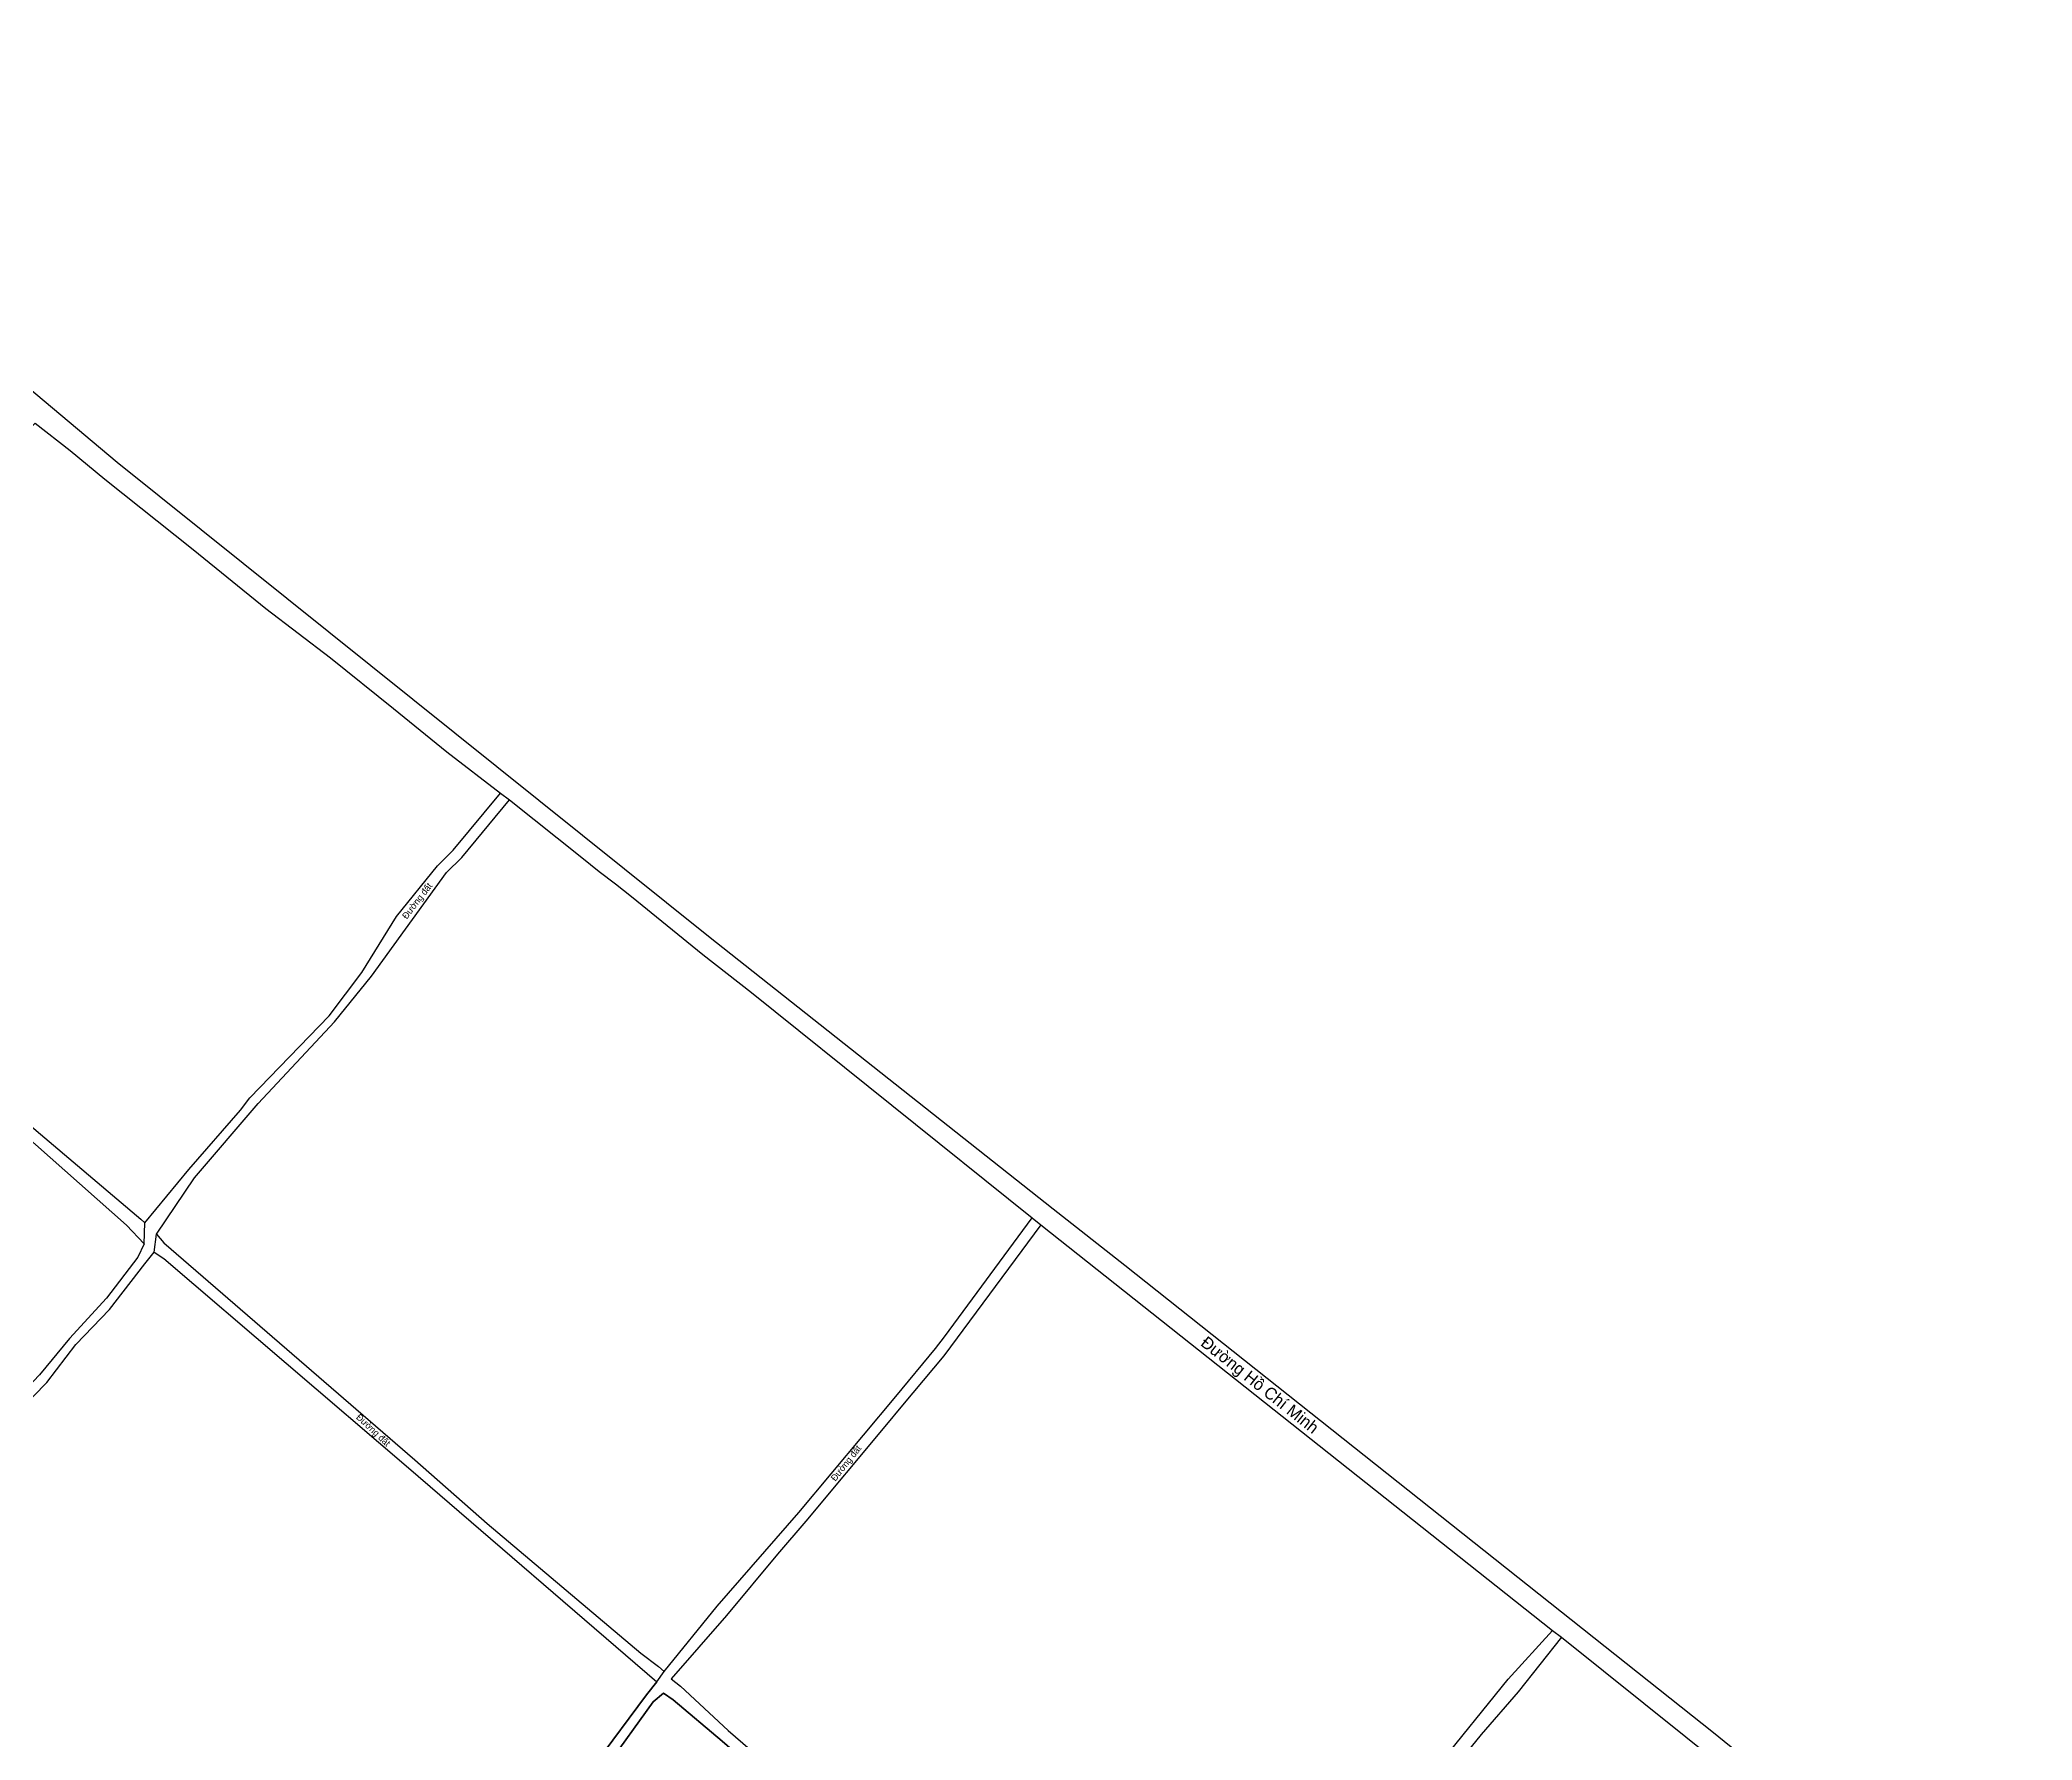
# Model space of a CAD drawing. Extents: x 548434 to 553028, y 1835329 to 1842282.
# Drawn here: x 549990 to 550629, y 1841315 to 1841860 of the extents above; entities that cross this region are included whole.
import ezdxf

# ---------------------------------------------------------------- set-up
doc = ezdxf.new("R2010")
doc.units = 0
doc.layers.add('Level 30', color=7, linetype='Continuous')
doc.layers.add('Level 5', color=7, linetype='Continuous')

msp = doc.modelspace()

# ---------------------------------------------------------------- linework, layer by layer
at = {"layer": 'Level 30'}
for p, q in [((550137.34, 1841618.29), (550140.21, 1841616.17)), ((550023.07, 1841473.82), (550023.25, 1841480.57)), ((550026.23, 1841471.07), (550027.07, 1841476.94)), ((550307.82, 1841482.08), (550310.66, 1841479.88)), ((550310.66, 1841479.88), (550474.79, 1841349.81)), ((550474.79, 1841349.81), (550477.61, 1841347.61))]:
    msp.add_line(p, q, dxfattribs=at)
for points in [[(549853.1, 1841859.96), (550014.42, 1841724.51), (550204.08, 1841572.5), (550314.6, 1841485.03), (550337.63, 1841466.92), (550526.39, 1841317.04), (550664.92, 1841204.56), (550710.99, 1841167.64), (550814.61, 1841084.02), (550868.57, 1841039.41), (551021.2, 1840915.07), (551170.99, 1840793.79), (551216.15, 1840756.13), (551331.64, 1840662.06), (551402.82, 1840602.97), (551491.07, 1840533.55), (551570.46, 1840470.14), (551648.24, 1840409.17), (551688.16, 1840378.44), (551725.37, 1840347.81), (551873.45, 1840232.8)], [(549988.07, 1841737.03), (549944.1, 1841690.81), (549932.38, 1841675.97), (549921.06, 1841660.77), (549909.08, 1841644.9), (549893.97, 1841625.63), (549880.29, 1841606.79), (549883.07, 1841602.26), (549905.64, 1841581.12), (549944.28, 1841549.76), (549970.79, 1841524.95), (550022.02, 1841481.67), (550023.25, 1841480.57)], [(549988.07, 1841737.03), (549999.35, 1841728.28), (550010.44, 1841719.07), (550038.81, 1841696.44), (550062.13, 1841677.56), (550082.81, 1841661.74), (550103, 1841645.52), (550120.15, 1841631.62), (550137.34, 1841618.29)], [(550023.25, 1841480.57), (550037.41, 1841497.62), (550053.98, 1841516.66), (550056.97, 1841520.6), (550082.36, 1841546.93), (550092.88, 1841560.77), (550104.02, 1841578.8), (550117.15, 1841595.03), (550122.14, 1841600.08), (550137.34, 1841618.29)], [(550027.07, 1841476.94), (550039.2, 1841494.95), (550059.62, 1841518.85), (550084.14, 1841544.95), (550095.93, 1841559.6), (550120.04, 1841592.84), (550124.94, 1841597.68), (550140.21, 1841616.17)], [(550140.21, 1841616.17), (550163.47, 1841597.74), (550168.96, 1841593.2), (550174.21, 1841589.3), (550179.34, 1841585.24), (550202.29, 1841566.54), (550217.85, 1841554.41), (550307.82, 1841482.08)], [(549968.36, 1841523.18), (550017.38, 1841479.78), (550023.07, 1841473.82), (550020.99, 1841469.48), (550010.98, 1841456.32), (549999.09, 1841443.39), (549989.53, 1841431.74)], [(549968.36, 1841523.18), (550017.38, 1841479.78), (550023.07, 1841473.82)], [(550027.07, 1841476.94), (550029.43, 1841474.16), (550109.85, 1841404.51), (550133.05, 1841384.04), (550182.37, 1841342.51), (550188.05, 1841338.23), (550189.88, 1841336.6)], [(550187.46, 1841333.35), (550189.88, 1841336.6), (550206.82, 1841357.53), (550232.99, 1841387.6), (550264.12, 1841424.78), (550276.89, 1841440.17), (550279.77, 1841443.96), (550307.82, 1841482.08), (550310.66, 1841479.88), (550279.49, 1841437.91), (550266.25, 1841422.07), (550260.59, 1841415.15), (550235.24, 1841384.87), (550226.16, 1841374.21), (550209.83, 1841354.61), (550192.12, 1841334.26), (550195.08, 1841331.92), (550210.41, 1841317.75), (550332.87, 1841211.9)], [(550189.88, 1841336.6), (550206.82, 1841357.53), (550232.99, 1841387.6), (550264.12, 1841424.78), (550276.89, 1841440.17), (550279.77, 1841443.96), (550307.82, 1841482.08)], [(550310.66, 1841479.88), (550279.49, 1841437.91), (550266.25, 1841422.07), (550260.59, 1841415.15), (550235.24, 1841384.87), (550226.16, 1841374.21), (550209.83, 1841354.61), (550192.12, 1841334.26), (550195.08, 1841331.92), (550210.41, 1841317.75), (550332.87, 1841211.9), (550347.45, 1841199.53), (550350.83, 1841197.42), (550369.23, 1841220.63), (550383.66, 1841239.77), (550400.83, 1841261.54), (550417.07, 1841279.74), (550419.85, 1841282.2), (550437.53, 1841305.71), (550460.54, 1841334.16), (550474.79, 1841349.81)], [(550023.07, 1841473.82), (550020.99, 1841469.48), (550010.98, 1841456.32), (549999.09, 1841443.39), (549989.53, 1841431.74), (549968.1, 1841409.33), (549955.15, 1841397.92), (549950.95, 1841393.04), (549935.54, 1841375.41), (549938.11, 1841372.04), (549953.46, 1841391.31), (549970.28, 1841407.27), (549991.87, 1841429.28), (550001.13, 1841441.45), (550011.95, 1841452.68), (550023.26, 1841467.34), (550026.23, 1841471.07)], [(549970.28, 1841407.27), (549991.87, 1841429.28), (550001.13, 1841441.45), (550011.95, 1841452.68), (550023.26, 1841467.34), (550026.23, 1841471.07), (550029.34, 1841469.05), (550107.83, 1841401.95), (550187.46, 1841333.35), (550184.16, 1841329.12), (550167.86, 1841307.06)], [(550026.23, 1841471.07), (550029.34, 1841469.05), (550107.83, 1841401.95), (550187.46, 1841333.35), (550189.88, 1841336.6)], [(550437.53, 1841305.71), (550460.54, 1841334.16), (550474.79, 1841349.81), (550477.61, 1841347.61), (550463.7, 1841330.05), (550451.85, 1841316.43), (550445.43, 1841308.49)], [(550477.61, 1841347.61), (550463.7, 1841330.05), (550451.85, 1841316.43), (550445.43, 1841308.49), (550444.59, 1841307.14), (550447.73, 1841303.48), (550450.95, 1841300.96), (550482.51, 1841277.67), (550488.04, 1841273.38), (550509.71, 1841255.29), (550553.13, 1841221.85), (550572.17, 1841206.89), (550587.17, 1841195.64), (550618.67, 1841234.77)], [(550477.61, 1841347.61), (550543.92, 1841294.53), (550577.45, 1841267.99), (550618.67, 1841234.77)], [(550346.03, 1841192.15), (550328.46, 1841170.09), (550312.22, 1841148.92), (550155.65, 1841285.86), (550171.26, 1841305.97), (550186.32, 1841326.92), (550189.68, 1841329.67), (550192.71, 1841327.54), (550208.47, 1841314.24), (550329.92, 1841208.78), (550345.57, 1841194.17), (550346.03, 1841192.15)], [(550167.86, 1841307.06), (550184.16, 1841329.12), (550187.46, 1841333.35)]]:
    msp.add_lwpolyline(points, dxfattribs=at)
msp.add_lwpolyline([(550192.71, 1841327.54), (550189.68, 1841329.67), (550186.32, 1841326.92), (550171.26, 1841305.97), (550155.65, 1841285.86), (550312.22, 1841148.92), (550328.46, 1841170.09), (550346.03, 1841192.15), (550345.57, 1841194.17), (550329.92, 1841208.78), (550208.47, 1841314.24)], close=True, dxfattribs=at)

# ---------------------------------------------------------------- texts
at = {"layer": 'Level 5'}
for s, height, rotation, p in [('Đường đất', 2.10739, 52.3313306, (550107.29, 1841577.763)), ('Đường Hồ Chí Minh', 3.848028, 321.549575, (550361.608, 1841441.43)), ('Đường đất', 2.10739, 317.0318028, (550090.869, 1841417.93)), ('Đường đất', 2.10739, 51.5665472, (550244.757, 1841397.46))]:
    msp.add_text(s, height=height, rotation=rotation, dxfattribs=at).set_placement(p)

doc.saveas('drawing.dxf')
